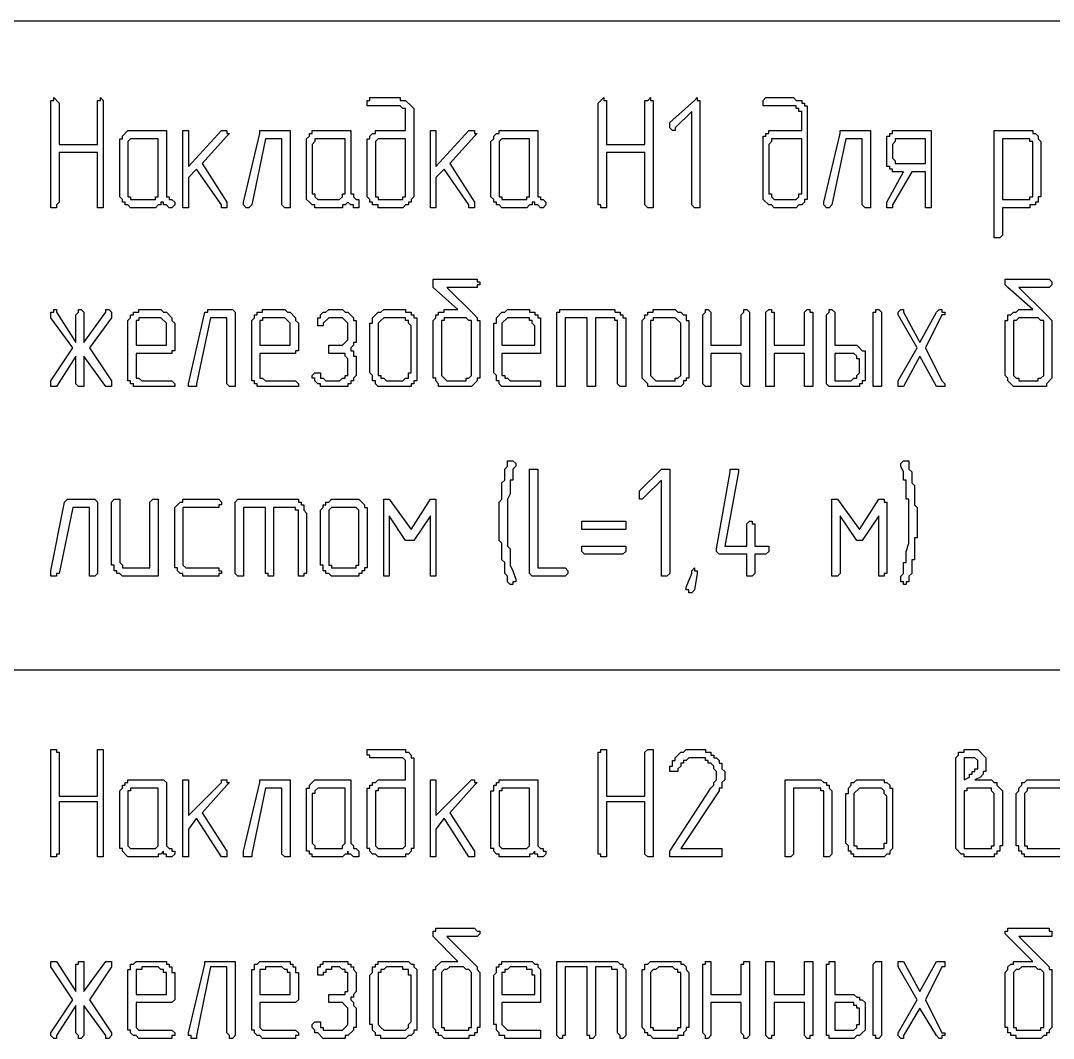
# Model space of a CAD drawing. Header units: millimetres. Extents: x 1 to 1188, y 1 to 840.
# Drawn here: x 1075.51 to 1099.35, y 261.75 to 285.25 of the extents above; entities that cross this region are included whole.
import ezdxf

# ---------------------------------------------------------------- set-up
doc = ezdxf.new("R2010")
doc.units = ezdxf.units.MM
doc.layers.add('GEOMETRY', color=7, linetype='Continuous')

msp = doc.modelspace()

# ---------------------------------------------------------------- linework, layer by layer
at = {"layer": 'GEOMETRY'}
for points in [[(999.752, 285.248), (1184.727, 285.248)], [(999.752, 270.264), (1184.727, 270.264)], [(1099.509, 265.945), (1098.684, 265.945), (1098.684, 266.008), (1098.62, 266.008), (1098.62, 266.072), (1098.557, 266.072), (1098.557, 266.198), (1098.494, 266.198), (1098.494, 267.406), (1098.557, 267.469), (1098.557, 267.532), (1098.62, 267.596), (1098.62, 267.659), (1098.684, 267.659), (1098.747, 267.723), (1099.573, 267.723)], [(1099.509, 267.532), (1098.747, 267.532), (1098.747, 267.469), (1098.684, 267.406), (1098.684, 266.198), (1098.747, 266.198), (1098.747, 266.135), (1099.509, 266.135)]]:
    msp.add_lwpolyline(points, dxfattribs=at)
for points in [[(1077.284, 282.392), (1077.284, 283.407), (1077.348, 283.407), (1077.348, 283.471), (1077.411, 283.407), (1077.411, 280.931), (1077.284, 280.931), (1077.284, 282.202), (1076.395, 282.202), (1076.395, 281.058), (1076.332, 280.994), (1076.332, 280.931), (1076.205, 280.931), (1076.205, 283.407), (1076.269, 283.407), (1076.269, 283.471), (1076.395, 283.344), (1076.395, 282.392)], [(1084.396, 282.709), (1084.396, 283.217), (1084.333, 283.217), (1084.269, 283.281), (1083.507, 283.281), (1083.507, 283.407), (1083.571, 283.407), (1083.571, 283.471), (1084.269, 283.471), (1084.269, 283.407), (1084.396, 283.407), (1084.523, 283.281), (1084.588, 283.217), (1084.588, 281.185), (1084.523, 281.121), (1084.523, 281.058), (1084.46, 281.058), (1084.46, 280.994), (1084.396, 280.994), (1084.333, 280.931), (1083.761, 280.931), (1083.761, 280.994), (1083.634, 280.994), (1083.634, 281.058), (1083.571, 281.058), (1083.571, 281.121), (1083.507, 281.185), (1083.507, 282.519), (1083.571, 282.519), (1083.571, 282.582), (1083.634, 282.645), (1083.698, 282.645), (1083.698, 282.709)], [(1089.921, 282.392), (1089.921, 283.407), (1089.984, 283.407), (1090.048, 283.471), (1090.048, 283.407), (1090.111, 283.407), (1090.111, 280.931), (1089.984, 280.931), (1089.921, 280.994), (1089.921, 282.202), (1089.032, 282.202), (1089.032, 280.931), (1088.905, 280.931), (1088.905, 280.994), (1088.842, 280.994), (1088.842, 283.344), (1088.969, 283.471), (1088.969, 283.407), (1089.032, 283.407), (1089.032, 282.392)], [(1091.191, 281.058), (1091.191, 280.931), (1091.064, 280.931), (1091.001, 280.994), (1091.001, 283.154), (1090.619, 282.772), (1090.619, 282.709), (1090.556, 282.709), (1090.493, 282.772), (1090.493, 282.9), (1091.064, 283.407), (1091.128, 283.471), (1091.128, 283.407), (1091.191, 283.407)], [(1093.541, 282.709), (1093.541, 283.154), (1093.477, 283.154), (1093.477, 283.217), (1093.414, 283.217), (1093.414, 283.281), (1092.652, 283.281), (1092.652, 283.407), (1092.715, 283.471), (1093.351, 283.471), (1093.414, 283.407), (1093.541, 283.407), (1093.541, 283.344), (1093.604, 283.344), (1093.604, 283.281), (1093.668, 283.281), (1093.668, 281.121), (1093.604, 281.121), (1093.604, 281.058), (1093.541, 280.994), (1093.477, 280.994), (1093.414, 280.931), (1092.906, 280.931), (1092.842, 280.994), (1092.779, 280.994), (1092.652, 281.121), (1092.652, 282.582), (1092.715, 282.582), (1092.715, 282.645), (1092.779, 282.645), (1092.779, 282.709)], [(1078.998, 281.121), (1079.063, 281.058), (1079.063, 280.994), (1078.998, 280.931), (1078.935, 280.931), (1078.872, 280.994), (1078.808, 280.994), (1078.808, 281.058), (1078.745, 281.058), (1078.745, 280.994), (1078.681, 280.994), (1078.618, 280.931), (1078.046, 280.931), (1077.983, 280.994), (1077.919, 280.994), (1077.919, 281.058), (1077.856, 281.058), (1077.856, 281.121), (1077.793, 281.185), (1077.793, 282.519), (1077.856, 282.519), (1077.856, 282.582), (1077.983, 282.709), (1078.872, 282.709), (1078.872, 281.185), (1078.935, 281.185), (1078.935, 281.121)], [(1079.697, 281.947), (1080.269, 281.058), (1080.269, 280.931), (1080.142, 280.931), (1080.142, 280.994), (1079.57, 281.82), (1079.38, 281.63), (1079.38, 280.931), (1079.253, 280.931), (1079.253, 282.709), (1079.38, 282.709), (1079.38, 281.883), (1080.142, 282.709), (1080.269, 282.709), (1080.269, 282.645), (1080.332, 282.645), (1080.269, 282.582)], [(1081.73, 281.058), (1081.73, 280.931), (1081.603, 280.931), (1081.539, 280.994), (1081.539, 282.519), (1081.158, 282.519), (1080.841, 280.994), (1080.777, 280.931), (1080.714, 280.931), (1080.651, 280.994), (1080.651, 281.058), (1081.031, 282.645), (1081.031, 282.709), (1081.73, 282.709)], [(1083.254, 281.121), (1083.317, 281.121), (1083.317, 280.931), (1083.19, 280.931), (1083.19, 280.994), (1083.127, 280.994), (1083.064, 281.058), (1083, 280.994), (1082.935, 280.994), (1082.935, 280.931), (1082.302, 280.931), (1082.302, 280.994), (1082.238, 280.994), (1082.173, 281.058), (1082.11, 281.121), (1082.11, 282.519), (1082.173, 282.582), (1082.173, 282.645), (1082.238, 282.645), (1082.238, 282.709), (1083.127, 282.709), (1083.127, 281.248), (1083.19, 281.248), (1083.19, 281.185)], [(1085.413, 281.947), (1085.984, 281.058), (1085.984, 280.931), (1085.857, 280.931), (1085.857, 280.994), (1085.285, 281.82), (1085.095, 281.63), (1085.095, 280.931), (1084.968, 280.931), (1084.968, 282.709), (1085.095, 282.709), (1085.095, 281.883), (1085.857, 282.709), (1085.984, 282.709), (1085.984, 282.645), (1086.047, 282.645), (1085.984, 282.582)], [(1087.571, 281.121), (1087.635, 281.058), (1087.635, 280.994), (1087.571, 280.931), (1087.508, 280.931), (1087.444, 280.994), (1087.381, 280.994), (1087.381, 281.058), (1087.318, 281.058), (1087.318, 280.994), (1087.254, 280.994), (1087.191, 280.931), (1086.619, 280.931), (1086.556, 280.994), (1086.492, 280.994), (1086.492, 281.058), (1086.429, 281.058), (1086.429, 281.121), (1086.365, 281.185), (1086.365, 282.455), (1086.429, 282.519), (1086.429, 282.582), (1086.492, 282.645), (1086.556, 282.645), (1086.556, 282.709), (1087.444, 282.709), (1087.444, 281.185), (1087.508, 281.185), (1087.508, 281.121)], [(1095.128, 281.058), (1095.128, 280.931), (1095.002, 280.931), (1094.938, 280.994), (1094.938, 282.519), (1094.556, 282.519), (1094.239, 280.994), (1094.176, 280.931), (1094.113, 280.931), (1094.048, 280.994), (1094.048, 281.058), (1094.43, 282.645), (1094.43, 282.709), (1095.128, 282.709)], [(1096.526, 281.058), (1096.526, 280.931), (1096.398, 280.931), (1096.398, 281.756), (1096.081, 281.756), (1095.635, 280.994), (1095.635, 280.931), (1095.509, 280.931), (1095.509, 281.058), (1095.89, 281.756), (1095.635, 281.756), (1095.635, 281.82), (1095.572, 281.82), (1095.572, 281.883), (1095.509, 281.883), (1095.509, 282.582), (1095.572, 282.582), (1095.572, 282.645), (1095.635, 282.645), (1095.635, 282.709), (1096.526, 282.709)], [(1098.177, 280.931), (1098.177, 280.296), (1098.113, 280.232), (1097.985, 280.232), (1097.985, 282.709), (1098.875, 282.709), (1098.875, 282.645), (1098.939, 282.645), (1099.002, 282.582), (1099.002, 282.519), (1099.065, 282.455), (1099.065, 281.185), (1099.002, 281.185), (1099.002, 281.058), (1098.939, 281.058), (1098.939, 280.994), (1098.81, 280.994), (1098.81, 280.931)], [(1078.681, 281.313), (1078.681, 282.519), (1078.046, 282.519), (1077.983, 282.455), (1077.983, 281.185), (1078.046, 281.185), (1078.046, 281.121), (1078.618, 281.121), (1078.618, 281.185), (1078.681, 281.185)], [(1083, 281.313), (1083, 282.519), (1082.302, 282.519), (1082.302, 282.455), (1082.238, 282.392), (1082.238, 281.248), (1082.302, 281.248), (1082.302, 281.185), (1082.365, 281.121), (1082.872, 281.121), (1082.935, 281.185), (1082.935, 281.248), (1083, 281.248)], [(1084.396, 282.519), (1083.761, 282.519), (1083.698, 282.455), (1083.698, 281.185), (1083.761, 281.185), (1083.761, 281.121), (1084.333, 281.121), (1084.333, 281.185), (1084.396, 281.185)], [(1087.254, 281.313), (1087.254, 282.519), (1086.619, 282.519), (1086.556, 282.455), (1086.556, 281.185), (1086.619, 281.185), (1086.619, 281.121), (1087.191, 281.121), (1087.191, 281.185), (1087.254, 281.185)], [(1093.541, 282.519), (1092.842, 282.519), (1092.842, 282.455), (1092.779, 282.392), (1092.779, 281.248), (1092.842, 281.248), (1092.842, 281.185), (1092.906, 281.121), (1093.414, 281.121), (1093.477, 281.185), (1093.477, 281.248), (1093.541, 281.248)], [(1096.398, 281.947), (1096.398, 282.519), (1095.7, 282.519), (1095.7, 282.455), (1095.635, 282.392), (1095.635, 282.073), (1095.7, 282.01), (1095.7, 281.947)], [(1098.177, 281.121), (1098.81, 281.121), (1098.81, 281.185), (1098.875, 281.185), (1098.875, 282.455), (1098.81, 282.455), (1098.81, 282.519), (1098.177, 282.519)], [(1085.984, 278.455), (1086.047, 278.391), (1086.047, 278.328), (1086.11, 278.328), (1086.11, 276.994), (1086.047, 276.994), (1086.047, 276.931), (1085.92, 276.804), (1085.158, 276.804), (1085.158, 276.867), (1085.095, 276.931), (1085.095, 276.994), (1085.031, 276.994), (1085.031, 278.328), (1085.095, 278.391), (1085.095, 278.455), (1085.158, 278.455), (1085.158, 278.518), (1085.285, 278.518), (1085.285, 278.581), (1085.603, 278.581), (1085.031, 279.09), (1085.031, 279.28), (1086.047, 279.28), (1086.047, 279.217), (1086.11, 279.217), (1086.11, 279.153), (1086.047, 279.153), (1086.047, 279.09), (1085.348, 279.09)], [(1099.192, 278.455), (1099.319, 278.328), (1099.319, 276.994), (1099.192, 276.867), (1099.192, 276.804), (1098.43, 276.804), (1098.303, 276.931), (1098.303, 276.994), (1098.24, 277.057), (1098.24, 278.328), (1098.303, 278.328), (1098.303, 278.455), (1098.367, 278.455), (1098.43, 278.518), (1098.494, 278.518), (1098.557, 278.581), (1098.875, 278.581), (1098.303, 279.09), (1098.24, 279.153), (1098.24, 279.28), (1099.256, 279.28), (1099.319, 279.217), (1099.319, 279.153), (1099.256, 279.09), (1098.557, 279.09)], [(1076.967, 277.819), (1077.476, 278.518), (1077.476, 278.581), (1077.539, 278.581), (1077.602, 278.518), (1077.602, 278.391), (1077.094, 277.693), (1077.602, 276.931), (1077.602, 276.804), (1077.476, 276.804), (1076.967, 277.502), (1076.967, 276.804), (1076.84, 276.804), (1076.777, 276.867), (1076.777, 277.502), (1076.332, 276.804), (1076.205, 276.804), (1076.205, 276.931), (1076.714, 277.693), (1076.205, 278.391), (1076.205, 278.518), (1076.269, 278.518), (1076.269, 278.581), (1076.332, 278.581), (1076.332, 278.518), (1076.777, 277.819), (1076.777, 278.455), (1076.84, 278.518), (1076.84, 278.581), (1076.904, 278.581), (1076.967, 278.518)], [(1078.173, 277.566), (1078.173, 276.994), (1078.238, 276.994), (1078.301, 276.931), (1078.998, 276.931), (1079.063, 276.867), (1079.063, 276.804), (1078.11, 276.804), (1078.11, 276.867), (1078.046, 276.867), (1078.046, 276.931), (1077.983, 276.931), (1077.983, 278.328), (1078.046, 278.391), (1078.046, 278.455), (1078.11, 278.455), (1078.11, 278.518), (1078.238, 278.518), (1078.238, 278.581), (1078.745, 278.581), (1078.808, 278.518), (1078.872, 278.518), (1078.998, 278.391), (1078.998, 278.328), (1079.063, 278.264), (1079.063, 277.629), (1078.998, 277.629), (1078.998, 277.566)], [(1080.459, 276.867), (1080.459, 276.804), (1080.332, 276.804), (1080.269, 276.867), (1080.269, 278.391), (1079.889, 278.391), (1079.57, 276.867), (1079.57, 276.804), (1079.38, 276.804), (1079.38, 276.867), (1079.76, 278.518), (1079.825, 278.518), (1079.825, 278.581), (1080.396, 278.581), (1080.459, 278.518)], [(1081.031, 277.566), (1081.031, 276.994), (1081.094, 276.994), (1081.158, 276.931), (1081.856, 276.931), (1081.92, 276.867), (1081.92, 276.804), (1080.968, 276.804), (1080.968, 276.867), (1080.904, 276.867), (1080.904, 276.931), (1080.841, 276.931), (1080.841, 278.328), (1080.904, 278.391), (1080.904, 278.455), (1080.968, 278.455), (1080.968, 278.518), (1081.094, 278.518), (1081.094, 278.581), (1081.603, 278.581), (1081.666, 278.518), (1081.73, 278.518), (1081.856, 278.391), (1081.856, 278.328), (1081.92, 278.264), (1081.92, 277.629), (1081.856, 277.629), (1081.856, 277.566)], [(1083.127, 277.693), (1083.127, 277.629), (1083.19, 277.629), (1083.19, 277.502), (1083.254, 277.502), (1083.254, 277.057), (1083.19, 276.994), (1083.19, 276.931), (1083.127, 276.931), (1083.127, 276.867), (1083.064, 276.867), (1083.064, 276.804), (1082.428, 276.804), (1082.428, 276.867), (1082.365, 276.867), (1082.302, 276.931), (1082.302, 276.994), (1082.238, 276.994), (1082.238, 277.057), (1082.302, 277.121), (1082.428, 277.121), (1082.428, 276.994), (1082.492, 276.994), (1082.555, 276.931), (1082.872, 276.931), (1082.935, 276.994), (1083, 276.994), (1083, 277.057), (1083.064, 277.057), (1083.064, 277.439), (1083, 277.502), (1083, 277.566), (1082.619, 277.566), (1082.619, 277.756), (1082.935, 277.756), (1083, 277.819), (1083.064, 277.883), (1083.064, 278.264), (1083, 278.328), (1082.935, 278.391), (1082.619, 278.391), (1082.492, 278.264), (1082.492, 278.201), (1082.365, 278.201), (1082.365, 278.391), (1082.428, 278.391), (1082.428, 278.455), (1082.492, 278.518), (1082.555, 278.518), (1082.619, 278.581), (1082.935, 278.581), (1083, 278.518), (1083.064, 278.518), (1083.19, 278.391), (1083.19, 278.328), (1083.254, 278.328), (1083.254, 277.819), (1083.19, 277.819), (1083.19, 277.756)], [(1084.651, 277.121), (1084.651, 276.931), (1084.588, 276.931), (1084.588, 276.867), (1084.523, 276.867), (1084.523, 276.804), (1083.761, 276.804), (1083.698, 276.867), (1083.698, 276.931), (1083.634, 276.931), (1083.634, 277.057), (1083.571, 277.121), (1083.571, 278.264), (1083.634, 278.264), (1083.634, 278.391), (1083.761, 278.518), (1083.826, 278.518), (1083.889, 278.581), (1084.396, 278.581), (1084.396, 278.518), (1084.523, 278.518), (1084.523, 278.455), (1084.588, 278.455), (1084.588, 278.391), (1084.651, 278.391)], [(1086.619, 277.566), (1086.619, 277.057), (1086.682, 277.057), (1086.682, 276.994), (1086.746, 276.994), (1086.809, 276.931), (1087.508, 276.931), (1087.508, 276.804), (1086.619, 276.804), (1086.556, 276.867), (1086.556, 276.931), (1086.492, 276.931), (1086.492, 277.057), (1086.429, 277.121), (1086.429, 278.264), (1086.492, 278.264), (1086.492, 278.391), (1086.619, 278.518), (1086.682, 278.518), (1086.746, 278.581), (1087.254, 278.581), (1087.254, 278.518), (1087.381, 278.518), (1087.381, 278.455), (1087.444, 278.455), (1087.444, 278.391), (1087.508, 278.391), (1087.508, 277.566)], [(1088.588, 278.391), (1088.08, 278.391), (1088.08, 276.804), (1087.889, 276.804), (1087.889, 278.518), (1087.953, 278.518), (1087.953, 278.581), (1089.222, 278.581), (1089.222, 278.518), (1089.35, 278.518), (1089.35, 278.455), (1089.414, 278.455), (1089.414, 278.391), (1089.477, 278.391), (1089.477, 276.804), (1089.35, 276.804), (1089.285, 276.867), (1089.285, 278.328), (1089.222, 278.328), (1089.222, 278.391), (1088.778, 278.391), (1088.778, 276.804), (1088.588, 276.804)], [(1090.938, 277.121), (1090.938, 276.994), (1090.873, 276.994), (1090.873, 276.931), (1090.81, 276.931), (1090.81, 276.867), (1090.746, 276.804), (1089.984, 276.804), (1089.984, 276.867), (1089.857, 276.994), (1089.857, 278.328), (1089.921, 278.391), (1089.921, 278.455), (1089.984, 278.455), (1089.984, 278.518), (1090.111, 278.518), (1090.111, 278.581), (1090.619, 278.581), (1090.683, 278.518), (1090.746, 278.518), (1090.81, 278.455), (1090.873, 278.455), (1090.873, 278.328), (1090.938, 278.328)], [(1092.144, 277.756), (1092.144, 278.455), (1092.207, 278.518), (1092.207, 278.581), (1092.27, 278.581), (1092.334, 278.518), (1092.334, 276.804), (1092.207, 276.804), (1092.144, 276.867), (1092.144, 277.566), (1091.445, 277.566), (1091.445, 276.804), (1091.318, 276.804), (1091.255, 276.867), (1091.255, 278.455), (1091.318, 278.518), (1091.318, 278.581), (1091.381, 278.581), (1091.445, 278.518), (1091.445, 277.756)], [(1093.604, 277.756), (1093.604, 278.518), (1093.668, 278.581), (1093.731, 278.581), (1093.731, 278.518), (1093.794, 278.518), (1093.794, 276.804), (1093.604, 276.804), (1093.604, 277.566), (1092.906, 277.566), (1092.906, 276.804), (1092.715, 276.804), (1092.715, 278.518), (1092.779, 278.581), (1092.842, 278.581), (1092.842, 278.518), (1092.906, 278.518), (1092.906, 277.756)], [(1094.303, 277.756), (1094.81, 277.756), (1094.873, 277.693), (1094.938, 277.629), (1095.002, 277.629), (1095.002, 276.931), (1094.938, 276.931), (1094.938, 276.867), (1094.873, 276.867), (1094.873, 276.804), (1094.176, 276.804), (1094.113, 276.867), (1094.113, 278.455), (1094.176, 278.518), (1094.176, 278.581), (1094.239, 278.581), (1094.303, 278.518)], [(1095.382, 276.867), (1095.382, 276.804), (1095.192, 276.804), (1095.192, 278.518), (1095.255, 278.518), (1095.255, 278.581), (1095.319, 278.581), (1095.382, 278.518)], [(1096.398, 277.693), (1096.779, 276.931), (1096.843, 276.867), (1096.843, 276.804), (1096.652, 276.804), (1096.271, 277.502), (1095.89, 276.804), (1095.764, 276.804), (1095.764, 276.931), (1096.207, 277.693), (1095.764, 278.455), (1095.764, 278.518), (1095.827, 278.581), (1095.89, 278.581), (1095.89, 278.518), (1096.271, 277.819), (1096.652, 278.518), (1096.716, 278.581), (1096.779, 278.581), (1096.779, 278.518), (1096.843, 278.518), (1096.843, 278.455), (1096.779, 278.455)], [(1078.173, 277.756), (1078.872, 277.756), (1078.872, 278.264), (1078.745, 278.391), (1078.238, 278.391), (1078.238, 278.328), (1078.173, 278.328)], [(1081.031, 277.756), (1081.73, 277.756), (1081.73, 278.264), (1081.603, 278.391), (1081.094, 278.391), (1081.094, 278.328), (1081.031, 278.328)], [(1084.523, 277.121), (1084.523, 278.201), (1084.46, 278.264), (1084.46, 278.328), (1084.396, 278.328), (1084.396, 278.391), (1083.889, 278.391), (1083.826, 278.328), (1083.761, 278.264), (1083.761, 277.057), (1083.826, 277.057), (1083.826, 276.994), (1083.889, 276.994), (1083.952, 276.931), (1084.333, 276.931), (1084.396, 276.994), (1084.46, 276.994), (1084.46, 277.121)], [(1085.92, 277.121), (1085.92, 278.328), (1085.857, 278.328), (1085.794, 278.391), (1085.285, 278.391), (1085.285, 278.328), (1085.222, 278.328), (1085.222, 277.057), (1085.348, 276.931), (1085.794, 276.931), (1085.794, 276.994), (1085.857, 276.994), (1085.92, 277.057)], [(1086.619, 277.756), (1087.381, 277.756), (1087.381, 278.201), (1087.318, 278.264), (1087.318, 278.328), (1087.254, 278.328), (1087.254, 278.391), (1086.746, 278.391), (1086.619, 278.264)], [(1090.746, 277.121), (1090.746, 278.264), (1090.619, 278.391), (1090.111, 278.391), (1090.111, 278.328), (1090.048, 278.328), (1090.048, 277.057), (1090.111, 276.994), (1090.176, 276.931), (1090.619, 276.931), (1090.619, 276.994), (1090.683, 276.994), (1090.746, 277.057)], [(1099.129, 277.121), (1099.129, 278.328), (1099.065, 278.328), (1099.002, 278.391), (1098.557, 278.391), (1098.494, 278.328), (1098.43, 278.328), (1098.43, 277.057), (1098.494, 276.994), (1098.557, 276.994), (1098.557, 276.931), (1099.002, 276.931), (1099.002, 276.994), (1099.065, 276.994), (1099.129, 277.057)], [(1094.303, 277.566), (1094.303, 276.931), (1094.683, 276.931), (1094.747, 276.994), (1094.81, 276.994), (1094.81, 277.057), (1094.873, 277.121), (1094.873, 277.439), (1094.81, 277.439), (1094.81, 277.502), (1094.747, 277.566)], [(1086.936, 272.358), (1086.936, 272.295), (1086.873, 272.295), (1086.873, 272.231), (1086.809, 272.231), (1086.746, 272.295), (1086.746, 272.422), (1086.682, 272.485), (1086.682, 272.74), (1086.619, 272.803), (1086.619, 273.184), (1086.556, 273.247), (1086.556, 274.136), (1086.619, 274.201), (1086.619, 274.581), (1086.682, 274.644), (1086.682, 274.898), (1086.746, 274.963), (1086.746, 275.089), (1086.873, 275.089), (1086.936, 275.026), (1086.936, 274.963), (1086.873, 274.898), (1086.873, 274.644), (1086.809, 274.644), (1086.809, 274.327), (1086.746, 274.201), (1086.746, 273.12), (1086.809, 273.057), (1086.809, 272.677), (1086.873, 272.548)], [(1096.017, 272.295), (1095.954, 272.295), (1095.954, 272.231), (1095.89, 272.231), (1095.89, 272.295), (1095.827, 272.295), (1095.827, 272.422), (1095.89, 272.485), (1095.89, 272.74), (1095.954, 272.74), (1095.954, 272.994), (1096.017, 273.184), (1096.017, 274.201), (1095.954, 274.201), (1095.954, 274.644), (1095.89, 274.644), (1095.89, 274.835), (1095.827, 274.963), (1095.827, 275.026), (1095.89, 275.089), (1096.017, 275.089), (1096.017, 274.898), (1096.081, 274.835), (1096.081, 274.581), (1096.144, 274.518), (1096.144, 274.073), (1096.207, 274.009), (1096.207, 273.31), (1096.144, 273.31), (1096.144, 272.803), (1096.081, 272.803), (1096.081, 272.485), (1096.017, 272.422)], [(1088.08, 272.422), (1087.318, 272.422), (1087.254, 272.485), (1087.254, 274.898), (1087.444, 274.898), (1087.444, 272.613), (1088.08, 272.613), (1088.143, 272.548), (1088.143, 272.485)], [(1090.493, 272.485), (1090.429, 272.422), (1090.302, 272.422), (1090.302, 274.644), (1089.921, 274.264), (1089.857, 274.201), (1089.794, 274.201), (1089.794, 274.391), (1090.302, 274.898), (1090.493, 274.898)], [(1092.46, 273.12), (1092.779, 273.12), (1092.779, 272.994), (1092.715, 272.93), (1092.46, 272.93), (1092.46, 272.485), (1092.397, 272.422), (1092.27, 272.422), (1092.27, 272.93), (1091.635, 272.93), (1091.572, 272.994), (1091.572, 273.057), (1091.89, 274.835), (1091.89, 274.898), (1092.08, 274.898), (1092.08, 274.835), (1091.763, 273.12), (1092.27, 273.12), (1092.27, 273.629), (1092.334, 273.692), (1092.397, 273.692), (1092.397, 273.629), (1092.46, 273.629)], [(1077.284, 272.485), (1077.221, 272.422), (1077.094, 272.422), (1077.094, 274.009), (1076.714, 274.009), (1076.395, 272.485), (1076.332, 272.485), (1076.332, 272.422), (1076.205, 272.422), (1076.205, 272.548), (1076.522, 274.136), (1076.585, 274.201), (1077.221, 274.201), (1077.284, 274.136)], [(1078.681, 272.485), (1078.681, 272.422), (1077.856, 272.422), (1077.793, 272.485), (1077.729, 272.485), (1077.729, 272.548), (1077.666, 272.548), (1077.666, 272.677), (1077.602, 272.677), (1077.602, 274.136), (1077.666, 274.201), (1077.793, 274.201), (1077.793, 272.74), (1077.856, 272.677), (1077.856, 272.613), (1078.491, 272.613), (1078.491, 274.136), (1078.555, 274.201), (1078.681, 274.201)], [(1080.015, 272.422), (1079.253, 272.422), (1079.253, 272.485), (1079.19, 272.485), (1079.127, 272.548), (1079.127, 272.613), (1079.063, 272.613), (1079.063, 274.009), (1079.19, 274.136), (1079.253, 274.136), (1079.253, 274.201), (1080.079, 274.201), (1080.142, 274.136), (1080.142, 274.073), (1080.079, 274.073), (1080.079, 274.009), (1079.253, 274.009), (1079.253, 272.677), (1079.317, 272.613), (1080.079, 272.613), (1080.079, 272.548), (1080.142, 272.548), (1080.142, 272.485), (1080.079, 272.485), (1080.079, 272.422)], [(1081.158, 274.009), (1080.651, 274.009), (1080.651, 272.422), (1080.523, 272.422), (1080.459, 272.485), (1080.459, 274.136), (1080.523, 274.201), (1081.92, 274.201), (1081.92, 274.136), (1081.983, 274.136), (1081.983, 274.073), (1082.047, 274.073), (1082.047, 273.946), (1082.11, 273.882), (1082.11, 272.485), (1082.047, 272.485), (1082.047, 272.422), (1081.92, 272.422), (1081.92, 273.946), (1081.856, 273.946), (1081.856, 274.009), (1081.348, 274.009), (1081.348, 272.422), (1081.221, 272.422), (1081.221, 272.485), (1081.158, 272.485)], [(1083.507, 272.803), (1083.507, 272.613), (1083.444, 272.613), (1083.444, 272.548), (1083.381, 272.548), (1083.381, 272.485), (1083.317, 272.485), (1083.317, 272.422), (1082.682, 272.422), (1082.619, 272.485), (1082.555, 272.485), (1082.555, 272.548), (1082.492, 272.548), (1082.492, 272.677), (1082.428, 272.677), (1082.428, 273.946), (1082.492, 274.009), (1082.492, 274.073), (1082.555, 274.073), (1082.555, 274.136), (1082.619, 274.136), (1082.682, 274.201), (1083.317, 274.201), (1083.381, 274.136), (1083.444, 274.073), (1083.444, 274.009), (1083.507, 274.009)], [(1083.317, 272.803), (1083.317, 273.946), (1083.254, 274.009), (1082.682, 274.009), (1082.619, 273.946), (1082.619, 272.677), (1082.682, 272.677), (1082.682, 272.613), (1083.254, 272.613), (1083.254, 272.677), (1083.317, 272.677)], [(1085.095, 272.485), (1085.095, 272.422), (1084.968, 272.422), (1084.968, 273.819), (1084.588, 273.247), (1084.396, 273.247), (1084.016, 273.819), (1084.016, 272.422), (1083.889, 272.422), (1083.889, 274.201), (1084.016, 274.201), (1084.523, 273.502), (1084.968, 274.201), (1085.095, 274.201)], [(1095.509, 272.485), (1095.445, 272.485), (1095.445, 272.422), (1095.319, 272.422), (1095.319, 273.819), (1094.938, 273.247), (1094.81, 273.247), (1094.43, 273.819), (1094.43, 272.485), (1094.366, 272.422), (1094.239, 272.422), (1094.239, 274.201), (1094.366, 274.201), (1094.873, 273.502), (1095.319, 274.201), (1095.445, 274.201), (1095.445, 274.136), (1095.509, 274.136)], [(1089.414, 273.502), (1088.46, 273.502), (1088.46, 273.692), (1089.477, 273.692), (1089.477, 273.502)], [(1089.414, 272.93), (1088.523, 272.93), (1088.46, 272.994), (1088.46, 273.12), (1089.477, 273.12), (1089.477, 272.994)], [(1091.064, 272.105), (1091.001, 272.041), (1090.938, 272.041), (1090.938, 272.105), (1090.873, 272.105), (1090.873, 272.168), (1091.001, 272.485), (1091.001, 272.548), (1091.064, 272.613), (1091.064, 272.548), (1091.128, 272.548), (1091.128, 272.485)], [(1077.284, 267.342), (1077.284, 268.421), (1077.411, 268.421), (1077.411, 265.945), (1077.284, 265.945), (1077.284, 267.215), (1076.395, 267.215), (1076.395, 266.008), (1076.332, 266.008), (1076.332, 265.945), (1076.205, 265.945), (1076.205, 268.421), (1076.332, 268.421), (1076.332, 268.358), (1076.395, 268.358), (1076.395, 267.342)], [(1084.396, 267.723), (1084.396, 268.168), (1084.333, 268.231), (1083.571, 268.231), (1083.571, 268.294), (1083.507, 268.294), (1083.507, 268.421), (1084.396, 268.421), (1084.396, 268.358), (1084.46, 268.358), (1084.523, 268.294), (1084.523, 268.231), (1084.588, 268.231), (1084.588, 266.135), (1084.523, 266.135), (1084.523, 266.072), (1084.46, 266.008), (1084.396, 266.008), (1084.396, 265.945), (1083.761, 265.945), (1083.698, 266.008), (1083.634, 266.008), (1083.571, 266.072), (1083.571, 266.135), (1083.507, 266.135), (1083.507, 267.532), (1083.571, 267.532), (1083.571, 267.596), (1083.634, 267.596), (1083.634, 267.659), (1083.698, 267.659), (1083.761, 267.723)], [(1089.921, 267.342), (1089.921, 268.358), (1089.984, 268.421), (1090.111, 268.421), (1090.111, 265.945), (1089.984, 265.945), (1089.921, 266.008), (1089.921, 267.215), (1089.032, 267.215), (1089.032, 265.945), (1088.905, 265.945), (1088.905, 266.008), (1088.842, 266.008), (1088.842, 268.358), (1088.905, 268.358), (1088.905, 268.421), (1089.032, 268.421), (1089.032, 267.342)], [(1091.635, 265.945), (1090.493, 265.945), (1090.493, 266.072), (1091.445, 267.532), (1091.508, 267.596), (1091.508, 267.659), (1091.572, 267.723), (1091.572, 267.914), (1091.508, 267.977), (1091.508, 268.041), (1091.445, 268.104), (1091.381, 268.104), (1091.381, 268.168), (1091.318, 268.168), (1091.318, 268.231), (1090.938, 268.231), (1090.873, 268.168), (1090.81, 268.168), (1090.81, 268.104), (1090.746, 268.104), (1090.746, 268.041), (1090.683, 267.977), (1090.683, 267.914), (1090.493, 267.914), (1090.493, 268.041), (1090.556, 268.041), (1090.556, 268.168), (1090.619, 268.168), (1090.619, 268.231), (1090.746, 268.358), (1090.81, 268.358), (1090.873, 268.421), (1091.318, 268.421), (1091.318, 268.358), (1091.445, 268.358), (1091.445, 268.294), (1091.508, 268.294), (1091.508, 268.231), (1091.572, 268.231), (1091.635, 268.168), (1091.635, 268.104), (1091.698, 268.104), (1091.698, 267.977), (1091.763, 267.914), (1091.763, 267.723), (1091.698, 267.659), (1091.698, 267.532), (1091.635, 267.532), (1091.635, 267.469), (1090.746, 266.135), (1091.698, 266.135), (1091.698, 265.945)], [(1097.541, 267.723), (1097.922, 267.723), (1097.985, 267.659), (1098.048, 267.659), (1098.048, 267.596), (1098.113, 267.532), (1098.177, 267.469), (1098.177, 266.198), (1098.113, 266.198), (1098.113, 266.072), (1098.048, 266.072), (1098.048, 266.008), (1097.985, 266.008), (1097.985, 265.945), (1097.288, 265.945), (1097.288, 266.008), (1097.223, 266.008), (1097.096, 266.135), (1097.096, 268.231), (1097.16, 268.294), (1097.16, 268.358), (1097.288, 268.358), (1097.288, 268.421), (1097.605, 268.421), (1097.795, 268.231), (1097.795, 267.914), (1097.731, 267.914), (1097.731, 267.851), (1097.668, 267.786)], [(1097.288, 267.723), (1097.414, 267.786), (1097.414, 267.851), (1097.478, 267.851), (1097.478, 267.914), (1097.541, 267.914), (1097.541, 267.977), (1097.605, 267.977), (1097.605, 268.168), (1097.541, 268.231), (1097.288, 268.231)], [(1078.998, 266.135), (1078.998, 266.072), (1079.063, 266.072), (1079.063, 266.008), (1078.998, 265.945), (1078.872, 265.945), (1078.872, 266.008), (1078.808, 266.008), (1078.808, 266.072), (1078.745, 266.008), (1078.681, 266.008), (1078.681, 265.945), (1077.983, 265.945), (1077.856, 266.072), (1077.856, 266.135), (1077.793, 266.135), (1077.793, 267.469), (1077.856, 267.532), (1077.856, 267.596), (1077.919, 267.596), (1077.919, 267.659), (1077.983, 267.659), (1077.983, 267.723), (1078.808, 267.723), (1078.872, 267.659), (1078.872, 266.198), (1078.935, 266.135)], [(1078.681, 266.263), (1078.681, 267.532), (1078.046, 267.532), (1078.046, 267.469), (1077.983, 267.469), (1077.983, 266.198), (1078.046, 266.135), (1078.618, 266.135), (1078.681, 266.198)], [(1079.697, 266.96), (1080.269, 266.072), (1080.269, 265.945), (1080.142, 265.945), (1079.57, 266.834), (1079.38, 266.58), (1079.38, 265.945), (1079.253, 265.945), (1079.253, 267.723), (1079.38, 267.723), (1079.38, 266.897), (1080.142, 267.659), (1080.142, 267.723), (1080.269, 267.723), (1080.269, 267.659), (1080.332, 267.659), (1080.269, 267.596)], [(1081.73, 266.008), (1081.73, 265.945), (1081.603, 265.945), (1081.539, 266.008), (1081.539, 267.532), (1081.158, 267.532), (1080.841, 266.008), (1080.841, 265.945), (1080.651, 265.945), (1080.651, 266.072), (1081.031, 267.659), (1081.031, 267.723), (1081.73, 267.723)], [(1083.254, 266.135), (1083.317, 266.072), (1083.317, 265.945), (1083.19, 265.945), (1083.127, 266.008), (1083.064, 266.008), (1083.064, 266.072), (1083.064, 266.008), (1083, 266.008), (1082.935, 265.945), (1082.238, 265.945), (1082.238, 266.008), (1082.173, 266.008), (1082.173, 266.072), (1082.11, 266.072), (1082.11, 267.532), (1082.173, 267.532), (1082.173, 267.596), (1082.238, 267.659), (1082.302, 267.723), (1083.127, 267.723), (1083.127, 266.263), (1083.19, 266.198), (1083.19, 266.135)], [(1083, 266.263), (1083, 267.532), (1082.365, 267.532), (1082.302, 267.469), (1082.302, 267.406), (1082.238, 267.406), (1082.238, 266.263), (1082.302, 266.198), (1082.302, 266.135), (1082.935, 266.135), (1082.935, 266.198)], [(1084.396, 267.532), (1083.761, 267.532), (1083.761, 267.469), (1083.698, 267.469), (1083.698, 266.198), (1083.761, 266.135), (1084.333, 266.135), (1084.396, 266.198)], [(1085.413, 266.96), (1085.984, 266.072), (1085.984, 265.945), (1085.857, 265.945), (1085.285, 266.834), (1085.095, 266.58), (1085.095, 265.945), (1084.968, 265.945), (1084.968, 267.723), (1085.095, 267.723), (1085.095, 266.897), (1085.92, 267.723), (1085.984, 267.723), (1085.984, 267.659), (1086.047, 267.659), (1085.984, 267.596)], [(1087.571, 266.135), (1087.571, 266.072), (1087.635, 266.072), (1087.635, 266.008), (1087.571, 265.945), (1087.444, 265.945), (1087.444, 266.008), (1087.381, 266.008), (1087.381, 266.072), (1087.318, 266.008), (1087.254, 266.008), (1087.254, 265.945), (1086.556, 265.945), (1086.556, 266.008), (1086.492, 266.008), (1086.429, 266.072), (1086.429, 266.135), (1086.365, 266.135), (1086.365, 267.469), (1086.429, 267.469), (1086.429, 267.596), (1086.492, 267.596), (1086.492, 267.659), (1086.556, 267.659), (1086.556, 267.723), (1087.444, 267.723), (1087.444, 266.198), (1087.508, 266.135)], [(1087.254, 266.263), (1087.254, 267.532), (1086.619, 267.532), (1086.619, 267.469), (1086.556, 267.469), (1086.556, 266.198), (1086.619, 266.135), (1087.191, 266.135), (1087.254, 266.198)], [(1094.239, 266.008), (1094.176, 265.945), (1094.048, 265.945), (1094.048, 267.469), (1093.985, 267.469), (1093.985, 267.532), (1093.351, 267.532), (1093.351, 266.008), (1093.286, 265.945), (1093.159, 265.945), (1093.159, 267.723), (1093.985, 267.723), (1094.048, 267.659), (1094.113, 267.659), (1094.113, 267.596), (1094.176, 267.596), (1094.176, 267.532), (1094.239, 267.469)], [(1095.635, 266.263), (1095.635, 266.135), (1095.572, 266.072), (1095.572, 266.008), (1095.509, 266.008), (1095.445, 265.945), (1094.747, 265.945), (1094.747, 266.008), (1094.683, 266.008), (1094.683, 266.072), (1094.62, 266.072), (1094.62, 266.198), (1094.556, 266.263), (1094.556, 267.406), (1094.62, 267.406), (1094.62, 267.532), (1094.683, 267.596), (1094.683, 267.659), (1094.747, 267.659), (1094.81, 267.723), (1095.445, 267.723), (1095.445, 267.659), (1095.509, 267.659), (1095.572, 267.596), (1095.572, 267.532), (1095.635, 267.532)], [(1095.509, 266.263), (1095.509, 267.342), (1095.445, 267.406), (1095.445, 267.469), (1095.382, 267.532), (1094.873, 267.532), (1094.747, 267.406), (1094.747, 266.198), (1094.81, 266.198), (1094.81, 266.135), (1095.445, 266.135), (1095.445, 266.263)], [(1097.985, 266.263), (1097.985, 267.406), (1097.922, 267.469), (1097.922, 267.532), (1097.351, 267.532), (1097.351, 267.469), (1097.288, 267.469), (1097.288, 266.135), (1097.922, 266.135), (1097.922, 266.198), (1097.985, 266.198)], [(1085.984, 263.469), (1086.047, 263.405), (1086.047, 263.342), (1086.11, 263.278), (1086.11, 262.008), (1086.047, 262.008), (1086.047, 261.881), (1085.984, 261.881), (1085.984, 261.818), (1085.857, 261.818), (1085.857, 261.754), (1085.285, 261.754), (1085.222, 261.818), (1085.158, 261.818), (1085.158, 261.881), (1085.095, 261.881), (1085.095, 261.944), (1085.031, 262.008), (1085.031, 263.342), (1085.095, 263.342), (1085.095, 263.405), (1085.222, 263.532), (1085.603, 263.532), (1085.031, 264.104), (1085.031, 264.231), (1085.095, 264.231), (1085.095, 264.294), (1085.984, 264.294), (1086.047, 264.231), (1086.11, 264.231), (1086.11, 264.167), (1086.047, 264.104), (1085.348, 264.104)], [(1099.192, 263.469), (1099.256, 263.405), (1099.256, 263.342), (1099.319, 263.342), (1099.319, 262.008), (1099.256, 261.944), (1099.256, 261.881), (1099.192, 261.881), (1099.192, 261.818), (1099.129, 261.818), (1099.065, 261.754), (1098.494, 261.754), (1098.494, 261.818), (1098.367, 261.818), (1098.367, 261.881), (1098.303, 261.881), (1098.303, 262.008), (1098.24, 262.008), (1098.24, 263.278), (1098.303, 263.342), (1098.303, 263.405), (1098.367, 263.469), (1098.43, 263.469), (1098.43, 263.532), (1098.875, 263.532), (1098.24, 264.167), (1098.24, 264.231), (1098.303, 264.231), (1098.303, 264.294), (1099.256, 264.294), (1099.256, 264.231), (1099.319, 264.231), (1099.319, 264.104), (1098.557, 264.104)], [(1076.967, 262.833), (1077.476, 263.532), (1077.602, 263.532), (1077.602, 263.405), (1077.094, 262.643), (1077.602, 261.881), (1077.602, 261.818), (1077.539, 261.754), (1077.476, 261.754), (1077.476, 261.818), (1076.967, 262.516), (1076.967, 261.818), (1076.904, 261.754), (1076.84, 261.754), (1076.84, 261.818), (1076.777, 261.881), (1076.777, 262.516), (1076.332, 261.818), (1076.332, 261.754), (1076.269, 261.754), (1076.205, 261.818), (1076.205, 261.881), (1076.714, 262.643), (1076.205, 263.405), (1076.205, 263.532), (1076.332, 263.532), (1076.777, 262.833), (1076.777, 263.469), (1076.84, 263.469), (1076.84, 263.532), (1076.967, 263.532)], [(1078.173, 262.58), (1078.173, 262.008), (1078.238, 261.944), (1078.998, 261.944), (1079.063, 261.881), (1079.063, 261.818), (1078.998, 261.818), (1078.998, 261.754), (1078.238, 261.754), (1078.173, 261.818), (1078.11, 261.818), (1078.046, 261.881), (1078.046, 261.944), (1077.983, 261.944), (1077.983, 263.342), (1078.046, 263.342), (1078.046, 263.469), (1078.11, 263.469), (1078.173, 263.532), (1078.872, 263.532), (1078.872, 263.469), (1078.935, 263.469), (1078.935, 263.405), (1078.998, 263.405), (1078.998, 263.278), (1079.063, 263.278), (1079.063, 262.643), (1078.998, 262.58)], [(1080.459, 261.881), (1080.459, 261.818), (1080.396, 261.754), (1080.332, 261.754), (1080.332, 261.818), (1080.269, 261.881), (1080.269, 263.405), (1079.889, 263.405), (1079.57, 261.818), (1079.57, 261.754), (1079.444, 261.754), (1079.444, 261.818), (1079.38, 261.818), (1079.38, 261.881), (1079.76, 263.469), (1079.76, 263.532), (1080.459, 263.532)], [(1081.031, 262.58), (1081.031, 262.008), (1081.094, 261.944), (1081.856, 261.944), (1081.92, 261.881), (1081.92, 261.818), (1081.856, 261.818), (1081.856, 261.754), (1081.094, 261.754), (1081.031, 261.818), (1080.968, 261.818), (1080.904, 261.881), (1080.904, 261.944), (1080.841, 261.944), (1080.841, 263.342), (1080.904, 263.342), (1080.904, 263.469), (1080.968, 263.469), (1081.031, 263.532), (1081.73, 263.532), (1081.73, 263.469), (1081.793, 263.469), (1081.793, 263.405), (1081.856, 263.405), (1081.856, 263.278), (1081.92, 263.278), (1081.92, 262.643), (1081.856, 262.58)], [(1083.127, 262.643), (1083.19, 262.58), (1083.19, 262.516), (1083.254, 262.453), (1083.254, 262.008), (1083.19, 262.008), (1083.19, 261.944), (1083.064, 261.818), (1083, 261.818), (1083, 261.754), (1082.492, 261.754), (1082.365, 261.881), (1082.302, 261.881), (1082.302, 261.944), (1082.238, 262.008), (1082.238, 262.071), (1082.302, 262.135), (1082.428, 262.135), (1082.428, 262.008), (1082.492, 262.008), (1082.492, 261.944), (1082.935, 261.944), (1083, 262.008), (1083.064, 262.071), (1083.064, 262.453), (1083, 262.516), (1082.935, 262.58), (1082.619, 262.58), (1082.619, 262.77), (1083, 262.77), (1083, 262.833), (1083.064, 262.833), (1083.064, 263.278), (1083, 263.278), (1083, 263.342), (1082.935, 263.342), (1082.872, 263.405), (1082.682, 263.405), (1082.682, 263.342), (1082.555, 263.342), (1082.555, 263.278), (1082.492, 263.278), (1082.492, 263.215), (1082.365, 263.215), (1082.365, 263.405), (1082.428, 263.405), (1082.428, 263.469), (1082.492, 263.469), (1082.492, 263.532), (1083.064, 263.532), (1083.064, 263.469), (1083.127, 263.469), (1083.127, 263.405), (1083.19, 263.405), (1083.19, 263.342), (1083.254, 263.278), (1083.254, 262.833), (1083.19, 262.77), (1083.19, 262.706), (1083.127, 262.706)], [(1084.651, 262.135), (1084.651, 261.944), (1084.588, 261.944), (1084.588, 261.881), (1084.523, 261.818), (1084.46, 261.818), (1084.396, 261.754), (1083.826, 261.754), (1083.826, 261.818), (1083.698, 261.818), (1083.698, 261.881), (1083.634, 261.944), (1083.634, 262.071), (1083.571, 262.071), (1083.571, 263.215), (1083.634, 263.278), (1083.634, 263.405), (1083.698, 263.405), (1083.698, 263.469), (1083.761, 263.469), (1083.761, 263.532), (1084.46, 263.532), (1084.523, 263.469), (1084.588, 263.469), (1084.588, 263.405), (1084.651, 263.342)], [(1086.619, 262.58), (1086.619, 262.071), (1086.746, 261.944), (1087.508, 261.944), (1087.508, 261.754), (1086.682, 261.754), (1086.682, 261.818), (1086.556, 261.818), (1086.556, 261.881), (1086.492, 261.944), (1086.492, 262.071), (1086.429, 262.071), (1086.429, 263.215), (1086.492, 263.278), (1086.492, 263.405), (1086.556, 263.405), (1086.556, 263.469), (1086.619, 263.469), (1086.619, 263.532), (1087.318, 263.532), (1087.381, 263.469), (1087.444, 263.469), (1087.444, 263.405), (1087.508, 263.342), (1087.508, 262.58)], [(1088.588, 263.405), (1088.08, 263.405), (1088.08, 261.818), (1088.016, 261.818), (1088.016, 261.754), (1087.953, 261.754), (1087.889, 261.818), (1087.889, 263.532), (1089.285, 263.532), (1089.35, 263.469), (1089.414, 263.469), (1089.414, 263.405), (1089.477, 263.342), (1089.477, 261.818), (1089.414, 261.754), (1089.35, 261.754), (1089.35, 261.818), (1089.285, 261.881), (1089.285, 263.342), (1089.159, 263.342), (1089.159, 263.405), (1088.778, 263.405), (1088.778, 261.818), (1088.715, 261.754), (1088.652, 261.754), (1088.652, 261.818), (1088.588, 261.818)], [(1090.938, 262.135), (1090.938, 262.008), (1090.873, 262.008), (1090.873, 261.944), (1090.81, 261.881), (1090.81, 261.818), (1090.683, 261.818), (1090.683, 261.754), (1090.111, 261.754), (1090.048, 261.818), (1089.984, 261.818), (1089.984, 261.881), (1089.921, 261.881), (1089.921, 261.944), (1089.857, 262.008), (1089.857, 263.342), (1089.921, 263.342), (1089.921, 263.469), (1089.984, 263.469), (1090.048, 263.532), (1090.746, 263.532), (1090.746, 263.469), (1090.81, 263.469), (1090.873, 263.405), (1090.873, 263.342), (1090.938, 263.278)], [(1092.144, 262.77), (1092.144, 263.469), (1092.207, 263.469), (1092.207, 263.532), (1092.334, 263.532), (1092.334, 261.818), (1092.27, 261.754), (1092.207, 261.754), (1092.207, 261.818), (1092.144, 261.881), (1092.144, 262.58), (1091.445, 262.58), (1091.445, 261.818), (1091.381, 261.754), (1091.318, 261.754), (1091.318, 261.818), (1091.255, 261.881), (1091.255, 263.469), (1091.318, 263.469), (1091.318, 263.532), (1091.445, 263.532), (1091.445, 262.77)], [(1093.604, 262.77), (1093.604, 263.532), (1093.794, 263.532), (1093.794, 261.818), (1093.731, 261.818), (1093.731, 261.754), (1093.668, 261.754), (1093.604, 261.818), (1093.604, 262.58), (1092.906, 262.58), (1092.906, 261.818), (1092.842, 261.818), (1092.842, 261.754), (1092.779, 261.754), (1092.715, 261.818), (1092.715, 263.532), (1092.906, 263.532), (1092.906, 262.77)], [(1094.303, 262.77), (1094.747, 262.77), (1094.81, 262.706), (1094.873, 262.706), (1094.873, 262.643), (1094.938, 262.643), (1095.002, 262.58), (1095.002, 261.944), (1094.938, 261.881), (1094.873, 261.818), (1094.81, 261.818), (1094.747, 261.754), (1094.176, 261.754), (1094.176, 261.818), (1094.113, 261.818), (1094.113, 263.469), (1094.176, 263.469), (1094.176, 263.532), (1094.303, 263.532)], [(1095.382, 261.881), (1095.382, 261.818), (1095.319, 261.754), (1095.255, 261.754), (1095.255, 261.818), (1095.192, 261.818), (1095.192, 263.469), (1095.255, 263.532), (1095.382, 263.532)], [(1096.398, 262.643), (1096.779, 261.881), (1096.843, 261.881), (1096.843, 261.818), (1096.779, 261.818), (1096.779, 261.754), (1096.716, 261.754), (1096.652, 261.818), (1096.271, 262.453), (1095.89, 261.818), (1095.89, 261.754), (1095.827, 261.754), (1095.764, 261.818), (1095.764, 261.881), (1096.207, 262.643), (1095.764, 263.405), (1095.764, 263.532), (1095.89, 263.532), (1096.271, 262.833), (1096.652, 263.532), (1096.843, 263.532), (1096.843, 263.405), (1096.779, 263.405)], [(1078.173, 262.77), (1078.872, 262.77), (1078.872, 263.278), (1078.808, 263.278), (1078.808, 263.342), (1078.745, 263.342), (1078.681, 263.405), (1078.301, 263.405), (1078.301, 263.342), (1078.173, 263.342)], [(1081.031, 262.77), (1081.73, 262.77), (1081.73, 263.278), (1081.666, 263.278), (1081.666, 263.342), (1081.603, 263.342), (1081.539, 263.405), (1081.158, 263.405), (1081.158, 263.342), (1081.031, 263.342)], [(1084.523, 262.135), (1084.523, 263.215), (1084.46, 263.215), (1084.46, 263.342), (1084.333, 263.342), (1084.333, 263.405), (1083.952, 263.405), (1083.889, 263.342), (1083.826, 263.342), (1083.826, 263.278), (1083.761, 263.278), (1083.761, 262.071), (1083.826, 262.008), (1083.889, 261.944), (1084.396, 261.944), (1084.46, 262.008), (1084.46, 262.071)], [(1085.92, 262.135), (1085.92, 263.278), (1085.857, 263.342), (1085.794, 263.342), (1085.73, 263.405), (1085.413, 263.405), (1085.348, 263.342), (1085.285, 263.342), (1085.222, 263.278), (1085.222, 262.008), (1085.285, 262.008), (1085.285, 261.944), (1085.857, 261.944), (1085.857, 262.008), (1085.92, 262.008)], [(1086.619, 262.77), (1087.381, 262.77), (1087.381, 263.215), (1087.318, 263.215), (1087.318, 263.342), (1087.191, 263.342), (1087.191, 263.405), (1086.809, 263.405), (1086.746, 263.342), (1086.682, 263.342), (1086.682, 263.278), (1086.619, 263.278)], [(1090.746, 262.135), (1090.746, 263.278), (1090.683, 263.278), (1090.683, 263.342), (1090.619, 263.342), (1090.556, 263.405), (1090.239, 263.405), (1090.176, 263.342), (1090.111, 263.342), (1090.048, 263.278), (1090.048, 262.008), (1090.111, 262.008), (1090.111, 261.944), (1090.683, 261.944), (1090.683, 262.008), (1090.746, 262.008)], [(1099.129, 262.135), (1099.129, 263.278), (1099.065, 263.342), (1099.002, 263.342), (1098.939, 263.405), (1098.62, 263.405), (1098.557, 263.342), (1098.494, 263.342), (1098.43, 263.278), (1098.43, 262.008), (1098.494, 262.008), (1098.494, 261.944), (1099.065, 261.944), (1099.065, 262.008), (1099.129, 262.008)], [(1094.303, 262.58), (1094.303, 261.944), (1094.747, 261.944), (1094.81, 262.008), (1094.81, 262.071), (1094.873, 262.071), (1094.873, 262.453), (1094.81, 262.453), (1094.81, 262.516), (1094.747, 262.516), (1094.747, 262.58)]]:
    msp.add_lwpolyline(points, close=True, dxfattribs=at)

doc.saveas('drawing.dxf')
